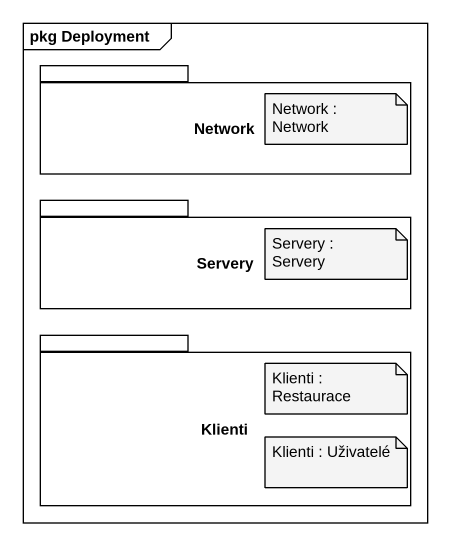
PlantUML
@startuml
mainframe pkg Deployment
package "Network" as Network_ {
}
package Servery {
}
package Klienti {
}
note as N1
  Network : Network
end note
note as N2
  Servery : Servery
end note
note as N3
  Klienti : Restaurace
end note
note as N4
  Klienti : Uživatelé
end note
@enduml
